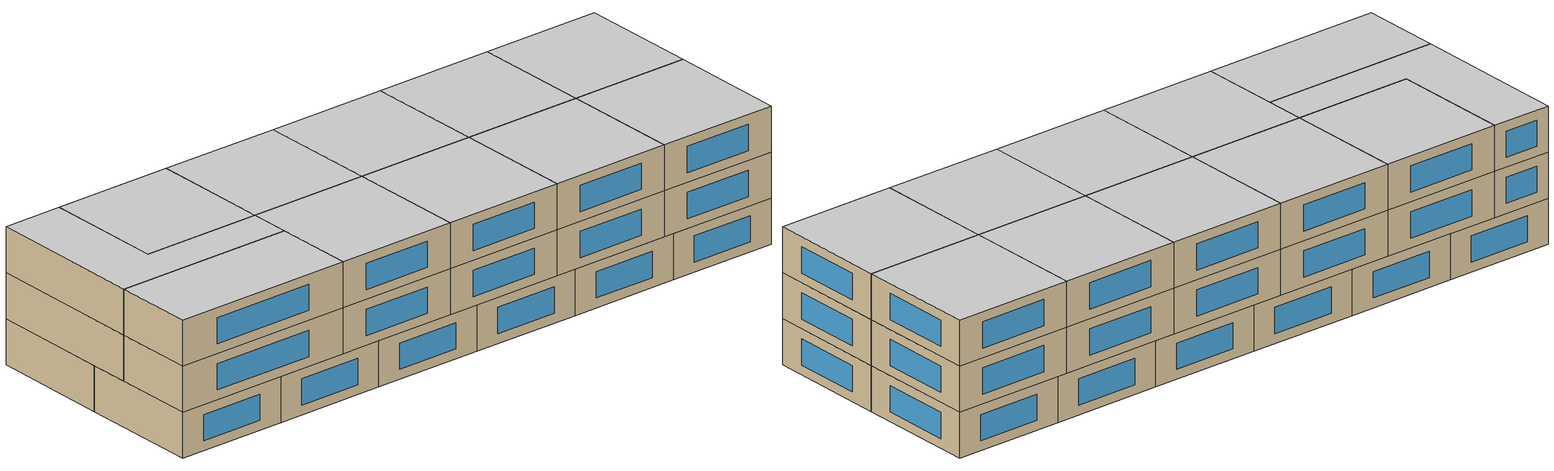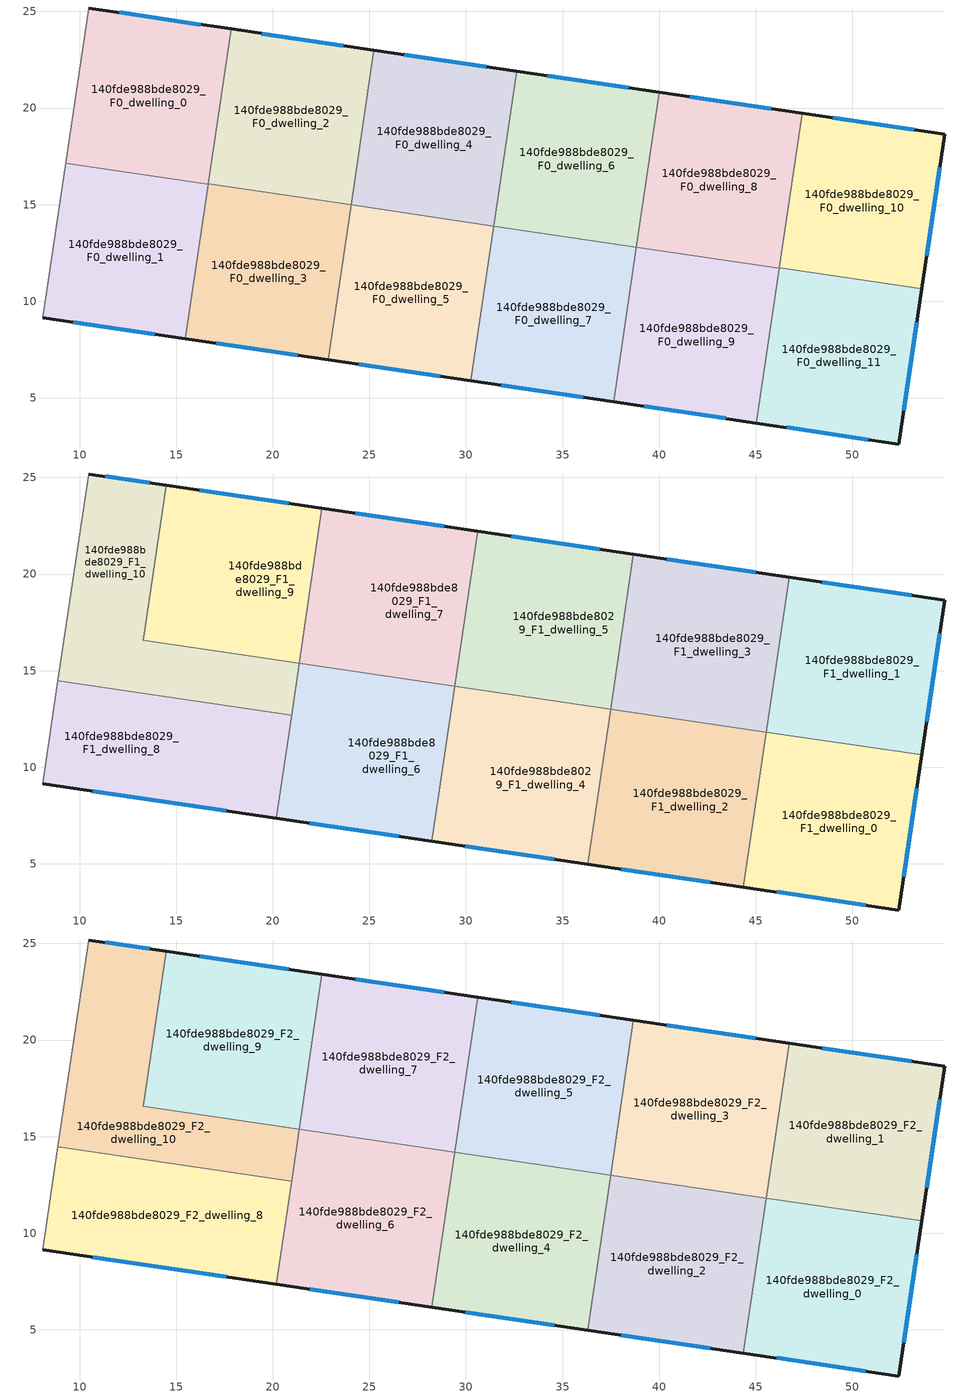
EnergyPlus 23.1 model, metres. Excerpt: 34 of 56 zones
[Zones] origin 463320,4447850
140fde988bde8029_F0_dwelling_0
 floor ground (EU_floor_Construction): 17.85,24.09 16.66,16.07 9.28,17.16 10.47,25.18 z0
 wall outside (EU_wall_Construction): 17.85,24.09 10.47,25.18 z0:3
 wall to 140fde988bde8029_F0_dwelling_1 (EU_wall_Construction): 9.28,17.16 16.66,16.07 z0:3
 wall adiabatic (EU_wall_Construction): 10.47,25.18 9.28,17.16 z0:3
 wall to 140fde988bde8029_F0_dwelling_2 (EU_wall_Construction): 16.66,16.07 17.85,24.09 z0:3
 window (EU_Window_Construction): 16.27,24.33 12.05,24.95 z0.64:2.36
140fde988bde8029_F0_dwelling_1
 floor ground (EU_floor_Construction): 16.66,16.07 15.48,8.05 8.09,9.14 9.28,17.16 z0
 wall outside (EU_wall_Construction): 8.09,9.14 15.48,8.05 z0:3
 wall adiabatic (EU_wall_Construction): 9.28,17.16 8.09,9.14 z0:3
 wall to 140fde988bde8029_F0_dwelling_3 (EU_wall_Construction): 15.48,8.05 16.66,16.07 z0:3
 window (EU_Window_Construction): 9.67,8.91 13.9,8.28 z0.64:2.36
140fde988bde8029_F0_dwelling_10
 floor ground (EU_floor_Construction): 54.79,18.65 53.6,10.63 46.22,11.72 47.4,19.74 z0
 wall outside (EU_wall_Construction): 53.6,10.63 54.79,18.65 47.4,19.74 z0:3
 wall to 140fde988bde8029_F0_dwelling_11 (EU_wall_Construction): 46.22,11.72 53.6,10.63 z0:3
 wall to 140fde988bde8029_F0_dwelling_8 (EU_wall_Construction): 47.4,19.74 46.22,11.72 z0:3
 window (EU_Window_Construction): 53.21,18.88 48.98,19.51 / 53.86,12.35 54.54,16.93 z0.64:2.36
140fde988bde8029_F0_dwelling_11
 floor ground (EU_floor_Construction): 53.6,10.63 52.41,2.61 45.03,3.7 46.22,11.72 z0
 wall outside (EU_wall_Construction): 45.03,3.7 52.41,2.61 53.6,10.63 z0:3
 wall to 140fde988bde8029_F0_dwelling_9 (EU_wall_Construction): 46.22,11.72 45.03,3.7 z0:3
 window (EU_Window_Construction): 52.67,4.33 53.35,8.92 / 46.61,3.46 50.83,2.84 z0.64:2.36
140fde988bde8029_F0_dwelling_2
 floor ground (EU_floor_Construction): 25.23,23 24.05,14.98 16.66,16.07 17.85,24.09 z0
 wall outside (EU_wall_Construction): 25.23,23 17.85,24.09 z0:3
 wall to 140fde988bde8029_F0_dwelling_3 (EU_wall_Construction): 16.66,16.07 24.05,14.98 z0:3
 wall to 140fde988bde8029_F0_dwelling_4 (EU_wall_Construction): 24.05,14.98 25.23,23 z0:3
 window (EU_Window_Construction): 23.65,23.24 19.43,23.86 z0.64:2.36
140fde988bde8029_F0_dwelling_3
 floor ground (EU_floor_Construction): 24.05,14.98 22.87,6.96 15.48,8.05 16.66,16.07 z0
 wall outside (EU_wall_Construction): 15.48,8.05 22.87,6.96 z0:3
 wall to 140fde988bde8029_F0_dwelling_5 (EU_wall_Construction): 22.87,6.96 24.05,14.98 z0:3
 window (EU_Window_Construction): 17.07,7.82 21.29,7.2 z0.64:2.36
140fde988bde8029_F0_dwelling_4
 floor ground (EU_floor_Construction): 32.62,21.92 31.44,13.89 24.05,14.98 25.23,23 z0
 wall outside (EU_wall_Construction): 32.62,21.92 25.23,23 z0:3
 wall to 140fde988bde8029_F0_dwelling_5 (EU_wall_Construction): 24.05,14.98 31.44,13.89 z0:3
 wall to 140fde988bde8029_F0_dwelling_6 (EU_wall_Construction): 31.44,13.89 32.62,21.92 z0:3
 window (EU_Window_Construction): 31.04,22.15 26.82,22.77 z0.64:2.36
140fde988bde8029_F0_dwelling_5
 floor ground (EU_floor_Construction): 31.44,13.89 30.26,5.87 22.87,6.96 24.05,14.98 z0
 wall outside (EU_wall_Construction): 22.87,6.96 30.26,5.87 z0:3
 wall to 140fde988bde8029_F0_dwelling_7 (EU_wall_Construction): 30.26,5.87 31.44,13.89 z0:3
 window (EU_Window_Construction): 24.45,6.73 28.68,6.11 z0.64:2.36
140fde988bde8029_F0_dwelling_6
 floor ground (EU_floor_Construction): 40.01,20.83 38.83,12.81 31.44,13.89 32.62,21.92 z0
 wall outside (EU_wall_Construction): 40.01,20.83 32.62,21.92 z0:3
 wall to 140fde988bde8029_F0_dwelling_7 (EU_wall_Construction): 31.44,13.89 38.83,12.81 z0:3
 wall to 140fde988bde8029_F0_dwelling_8 (EU_wall_Construction): 38.83,12.81 40.01,20.83 z0:3
 window (EU_Window_Construction): 38.43,21.06 34.2,21.68 z0.64:2.36
140fde988bde8029_F0_dwelling_7
 floor ground (EU_floor_Construction): 38.83,12.81 37.65,4.79 30.26,5.87 31.44,13.89 z0
 wall outside (EU_wall_Construction): 30.26,5.87 37.65,4.79 z0:3
 wall to 140fde988bde8029_F0_dwelling_9 (EU_wall_Construction): 37.65,4.79 38.83,12.81 z0:3
 window (EU_Window_Construction): 31.84,5.64 36.06,5.02 z0.64:2.36
140fde988bde8029_F0_dwelling_8
 floor ground (EU_floor_Construction): 47.4,19.74 46.22,11.72 38.83,12.81 40.01,20.83 z0
 wall outside (EU_wall_Construction): 47.4,19.74 40.01,20.83 z0:3
 wall to 140fde988bde8029_F0_dwelling_9 (EU_wall_Construction): 38.83,12.81 46.22,11.72 z0:3
 window (EU_Window_Construction): 45.81,19.97 41.59,20.59 z0.64:2.36
 ceiling adiabatic (EU_roof_Construction): 46.22,11.72 45.54,11.82 46.72,19.84 40.01,20.83 38.83,12.81 z3
140fde988bde8029_F0_dwelling_9
 floor ground (EU_floor_Construction): 46.22,11.72 45.03,3.7 37.65,4.79 38.83,12.81 z0
 wall outside (EU_wall_Construction): 37.65,4.79 45.03,3.7 z0:3
 window (EU_Window_Construction): 39.23,4.55 43.45,3.93 z0.64:2.36
 ceiling adiabatic (EU_roof_Construction): 44.36,3.8 45.54,11.82 38.83,12.81 37.65,4.79 z3
140fde988bde8029_F1_dwelling_0
 floor to 140fde988bde8029_F0_dwelling_11 (EU_floor_Construction): 53.6,10.63 52.41,2.61 45.03,3.7 46.22,11.72 z3
 floor to 140fde988bde8029_F0_dwelling_9 (EU_floor_Construction): 46.22,11.72 45.03,3.7 44.36,3.8 45.54,11.82 z3
 wall outside (EU_wall_Construction): 44.36,3.8 52.41,2.61 53.6,10.63 z3:6
 wall to 140fde988bde8029_F1_dwelling_1 (EU_wall_Construction): 53.6,10.63 45.54,11.82 z3:6
 wall to 140fde988bde8029_F1_dwelling_2 (EU_wall_Construction): 45.54,11.82 44.36,3.8 z3:6
 window (EU_Window_Construction): 52.67,4.33 53.35,8.92 / 46.09,3.54 50.69,2.86 z3.64:5.36
140fde988bde8029_F1_dwelling_1
 floor to 140fde988bde8029_F0_dwelling_10 (EU_floor_Construction): 54.79,18.65 53.6,10.63 46.22,11.72 47.4,19.74 z3
 floor to 140fde988bde8029_F0_dwelling_8 (EU_floor_Construction): 47.4,19.74 46.22,11.72 45.54,11.82 46.72,19.84 z3
 wall outside (EU_wall_Construction): 53.6,10.63 54.79,18.65 46.72,19.84 z3:6
 wall to 140fde988bde8029_F1_dwelling_3 (EU_wall_Construction): 46.72,19.84 45.54,11.82 z3:6
 window (EU_Window_Construction): 53.86,12.35 54.54,16.93 / 53.07,18.9 48.45,19.58 z3.64:5.36
140fde988bde8029_F1_dwelling_10
 floor to 140fde988bde8029_F0_dwelling_0 (EU_floor_Construction): 14.49,24.59 13.31,16.57 16.66,16.07 9.28,17.16 10.47,25.18 z3
 floor to 140fde988bde8029_F0_dwelling_1 (EU_floor_Construction): 16.66,16.07 16.27,13.4 8.88,14.49 9.28,17.16 z3
 floor to 140fde988bde8029_F0_dwelling_3 (EU_floor_Construction): 21.37,15.38 20.97,12.7 16.27,13.4 16.66,16.07 z3
 floor adiabatic (EU_floor_Construction): 21.37,15.38 16.66,16.07 13.31,16.57 z3
 wall outside (EU_wall_Construction): 14.49,24.59 10.47,25.18 z3:6
 wall to 140fde988bde8029_F1_dwelling_9 (EU_wall_Construction): 21.37,15.38 13.31,16.57 14.49,24.59 z3:6
 wall to 140fde988bde8029_F1_dwelling_8 (EU_wall_Construction): 8.88,14.49 20.97,12.7 z3:6
 wall adiabatic (EU_wall_Construction): 10.47,25.18 8.88,14.49 z3:6
 wall to 140fde988bde8029_F1_dwelling_6 (EU_wall_Construction): 20.97,12.7 21.37,15.38 z3:6
 window (EU_Window_Construction): 13.63,24.71 11.33,25.05 z3.64:5.36
140fde988bde8029_F1_dwelling_2
 floor adiabatic (EU_floor_Construction): 45.54,11.82 44.36,3.8 37.65,4.79 38.83,12.81 z3
 floor to 140fde988bde8029_F0_dwelling_7 (EU_floor_Construction): 38.83,12.81 37.65,4.79 36.3,4.98 37.48,13 z3
 wall outside (EU_wall_Construction): 36.3,4.98 44.36,3.8 z3:6
 wall to 140fde988bde8029_F1_dwelling_4 (EU_wall_Construction): 37.48,13 36.3,4.98 z3:6
 wall to 140fde988bde8029_F1_dwelling_3 (EU_wall_Construction): 45.54,11.82 37.48,13 z3:6
 window (EU_Window_Construction): 38.03,4.73 42.64,4.05 z3.64:5.36
140fde988bde8029_F1_dwelling_3
 floor to 140fde988bde8029_F0_dwelling_6 (EU_floor_Construction): 40.01,20.83 38.83,12.81 37.48,13 38.67,21.03 z3
 floor adiabatic (EU_floor_Construction): 46.72,19.84 45.54,11.82 38.83,12.81 40.01,20.83 z3
 wall outside (EU_wall_Construction): 46.72,19.84 38.67,21.03 z3:6
 wall to 140fde988bde8029_F1_dwelling_5 (EU_wall_Construction): 38.67,21.03 37.48,13 z3:6
 window (EU_Window_Construction): 45,20.09 40.39,20.77 z3.64:5.36
140fde988bde8029_F1_dwelling_4
 floor to 140fde988bde8029_F0_dwelling_7 (EU_floor_Construction): 37.48,13 36.3,4.98 30.26,5.87 31.44,13.89 z3
 floor to 140fde988bde8029_F0_dwelling_5 (EU_floor_Construction): 31.44,13.89 30.26,5.87 28.24,6.17 29.42,14.19 z3
 wall outside (EU_wall_Construction): 28.24,6.17 36.3,4.98 z3:6
 wall to 140fde988bde8029_F1_dwelling_6 (EU_wall_Construction): 29.42,14.19 28.24,6.17 z3:6
 wall to 140fde988bde8029_F1_dwelling_5 (EU_wall_Construction): 37.48,13 29.42,14.19 z3:6
 window (EU_Window_Construction): 29.97,5.92 34.58,5.24 z3.64:5.36
140fde988bde8029_F1_dwelling_5
 floor to 140fde988bde8029_F0_dwelling_6 (EU_floor_Construction): 38.67,21.03 37.48,13 31.44,13.9 32.62,21.92 z3
 floor to 140fde988bde8029_F0_dwelling_4 (EU_floor_Construction): 32.62,21.92 31.44,13.9 29.43,14.19 30.61,22.21 z3
 wall outside (EU_wall_Construction): 38.67,21.03 30.61,22.21 z3:6
 wall to 140fde988bde8029_F1_dwelling_7 (EU_wall_Construction): 30.61,22.21 29.42,14.19 z3:6
 window (EU_Window_Construction): 36.94,21.28 32.33,21.96 z3.64:5.36
140fde988bde8029_F1_dwelling_6
 floor to 140fde988bde8029_F0_dwelling_3 (EU_floor_Construction): 24.05,14.98 22.87,6.96 20.18,7.36 21.37,15.38 z3
 floor to 140fde988bde8029_F0_dwelling_5 (EU_floor_Construction): 29.42,14.19 28.24,6.17 22.87,6.96 24.05,14.98 z3
 wall outside (EU_wall_Construction): 20.18,7.36 28.24,6.17 z3:6
 wall to 140fde988bde8029_F1_dwelling_7 (EU_wall_Construction): 29.42,14.19 21.37,15.38 z3:6
 wall to 140fde988bde8029_F1_dwelling_8 (EU_wall_Construction): 20.97,12.7 20.18,7.36 z3:6
 window (EU_Window_Construction): 21.91,7.1 26.52,6.43 z3.64:5.36
140fde988bde8029_F1_dwelling_7
 floor to 140fde988bde8029_F0_dwelling_4 (EU_floor_Construction): 30.61,22.21 29.43,14.19 24.05,14.98 25.23,23 z3
 floor to 140fde988bde8029_F0_dwelling_2 (EU_floor_Construction): 25.23,23 24.05,14.98 21.37,15.38 22.55,23.4 z3
 wall outside (EU_wall_Construction): 30.61,22.21 22.55,23.4 z3:6
 wall to 140fde988bde8029_F1_dwelling_9 (EU_wall_Construction): 22.55,23.4 21.37,15.38 z3:6
 window (EU_Window_Construction): 28.88,22.47 24.27,23.15 z3.64:5.36
140fde988bde8029_F1_dwelling_8
 floor to 140fde988bde8029_F0_dwelling_1 (EU_floor_Construction): 16.27,13.4 15.48,8.05 8.09,9.14 8.88,14.49 z3
 floor to 140fde988bde8029_F0_dwelling_3 (EU_floor_Construction): 20.97,12.7 20.18,7.36 15.48,8.05 16.27,13.4 z3
 wall outside (EU_wall_Construction): 8.09,9.14 20.18,7.36 z3:6
 wall adiabatic (EU_wall_Construction): 8.88,14.49 8.09,9.14 z3:6
 window (EU_Window_Construction): 10.68,8.76 17.59,7.74 z3.64:5.36
140fde988bde8029_F1_dwelling_9
 floor to 140fde988bde8029_F0_dwelling_2 (EU_floor_Construction): 22.55,23.4 21.37,15.38 16.67,16.07 17.85,24.09 z3
 floor to 140fde988bde8029_F0_dwelling_0 (EU_floor_Construction): 17.85,24.09 16.66,16.07 13.31,16.57 14.49,24.59 z3
 wall outside (EU_wall_Construction): 22.55,23.4 14.49,24.59 z3:6
 window (EU_Window_Construction): 20.82,23.65 16.22,24.33 z3.64:5.36
140fde988bde8029_F2_dwelling_0
 floor to 140fde988bde8029_F1_dwelling_0 (EU_floor_Construction): 53.6,10.63 52.41,2.61 44.36,3.8 45.54,11.82 z6
 wall outside (EU_wall_Construction): 44.36,3.8 52.41,2.61 53.6,10.63 z6:9
 wall to 140fde988bde8029_F2_dwelling_1 (EU_wall_Construction): 53.6,10.63 45.54,11.82 z6:9
 wall to 140fde988bde8029_F2_dwelling_2 (EU_wall_Construction): 45.54,11.82 44.36,3.8 z6:9
 window (EU_Window_Construction): 52.67,4.33 53.35,8.92 / 46.09,3.54 50.69,2.86 z6.64:8.36
 ceiling to 140fde988bde8029_F3_dwelling_0 (EU_floor_Construction): 52.41,2.61 53.6,10.63 45.54,11.82 44.36,3.8 z9
140fde988bde8029_F2_dwelling_1
 floor to 140fde988bde8029_F1_dwelling_1 (EU_floor_Construction): 54.79,18.65 53.6,10.63 45.54,11.82 46.72,19.84 z6
 wall outside (EU_wall_Construction): 53.6,10.63 54.79,18.65 46.72,19.84 z6:9
 wall to 140fde988bde8029_F2_dwelling_3 (EU_wall_Construction): 46.72,19.84 45.54,11.82 z6:9
 window (EU_Window_Construction): 53.86,12.35 54.54,16.93 / 53.07,18.9 48.45,19.58 z6.64:8.36
 ceiling to 140fde988bde8029_F3_dwelling_1 (EU_floor_Construction): 53.6,10.63 54.79,18.65 46.72,19.84 45.54,11.82 z9
140fde988bde8029_F2_dwelling_10
 floor to 140fde988bde8029_F1_dwelling_10 (EU_floor_Construction): 14.49,24.59 13.31,16.57 21.37,15.38 20.97,12.7 8.88,14.49 10.47,25.18 z6
 wall outside (EU_wall_Construction): 14.49,24.59 10.47,25.18 z6:9
 wall to 140fde988bde8029_F2_dwelling_9 (EU_wall_Construction): 21.37,15.38 13.31,16.57 14.49,24.59 z6:9
 wall to 140fde988bde8029_F2_dwelling_8 (EU_wall_Construction): 8.88,14.49 20.97,12.7 z6:9
 wall adiabatic (EU_wall_Construction): 10.47,25.18 8.88,14.49 z6:9
 wall to 140fde988bde8029_F2_dwelling_6 (EU_wall_Construction): 20.97,12.7 21.37,15.38 z6:9
 window (EU_Window_Construction): 13.63,24.71 11.33,25.05 z6.64:8.36
 ceiling to 140fde988bde8029_F3_dwelling_10 (EU_floor_Construction): 20.97,12.7 21.37,15.38 13.31,16.57 14.49,24.59 10.47,25.18 8.88,14.49 z9
140fde988bde8029_F2_dwelling_2
 floor to 140fde988bde8029_F1_dwelling_2 (EU_floor_Construction): 45.54,11.82 44.36,3.8 36.3,4.98 37.48,13 z6
 wall outside (EU_wall_Construction): 36.3,4.98 44.36,3.8 z6:9
 wall to 140fde988bde8029_F2_dwelling_4 (EU_wall_Construction): 37.48,13 36.3,4.98 z6:9
 wall to 140fde988bde8029_F2_dwelling_3 (EU_wall_Construction): 45.54,11.82 37.48,13 z6:9
 window (EU_Window_Construction): 38.03,4.73 42.64,4.05 z6.64:8.36
 ceiling to 140fde988bde8029_F3_dwelling_2 (EU_floor_Construction): 44.36,3.8 45.54,11.82 37.48,13 36.3,4.98 z9
140fde988bde8029_F2_dwelling_3
 floor to 140fde988bde8029_F1_dwelling_3 (EU_floor_Construction): 46.72,19.84 45.54,11.82 37.48,13 38.67,21.03 z6
 wall outside (EU_wall_Construction): 46.72,19.84 38.67,21.03 z6:9
 wall to 140fde988bde8029_F2_dwelling_5 (EU_wall_Construction): 38.67,21.03 37.48,13 z6:9
 window (EU_Window_Construction): 45,20.09 40.39,20.77 z6.64:8.36
 ceiling to 140fde988bde8029_F3_dwelling_3 (EU_floor_Construction): 45.54,11.82 46.72,19.84 38.67,21.03 37.48,13 z9
140fde988bde8029_F2_dwelling_4
 floor to 140fde988bde8029_F1_dwelling_4 (EU_floor_Construction): 37.48,13 36.3,4.98 28.24,6.17 29.42,14.19 z6
 wall outside (EU_wall_Construction): 28.24,6.17 36.3,4.98 z6:9
 wall to 140fde988bde8029_F2_dwelling_6 (EU_wall_Construction): 29.42,14.19 28.24,6.17 z6:9
 wall to 140fde988bde8029_F2_dwelling_5 (EU_wall_Construction): 37.48,13 29.42,14.19 z6:9
 window (EU_Window_Construction): 29.97,5.92 34.58,5.24 z6.64:8.36
 ceiling to 140fde988bde8029_F3_dwelling_4 (EU_floor_Construction): 36.3,4.98 37.48,13 29.42,14.19 28.24,6.17 z9
140fde988bde8029_F2_dwelling_5
 floor to 140fde988bde8029_F1_dwelling_5 (EU_floor_Construction): 38.67,21.03 37.48,13 29.42,14.19 30.61,22.21 z6
 wall outside (EU_wall_Construction): 38.67,21.03 30.61,22.21 z6:9
 wall to 140fde988bde8029_F2_dwelling_7 (EU_wall_Construction): 30.61,22.21 29.42,14.19 z6:9
 window (EU_Window_Construction): 36.94,21.28 32.33,21.96 z6.64:8.36
 ceiling to 140fde988bde8029_F3_dwelling_5 (EU_floor_Construction): 37.48,13 38.67,21.03 30.61,22.21 29.42,14.19 z9
140fde988bde8029_F2_dwelling_6
 floor to 140fde988bde8029_F1_dwelling_6 (EU_floor_Construction): 29.42,14.19 28.24,6.17 20.18,7.36 21.37,15.38 z6
 wall outside (EU_wall_Construction): 20.18,7.36 28.24,6.17 z6:9
 wall to 140fde988bde8029_F2_dwelling_7 (EU_wall_Construction): 29.42,14.19 21.37,15.38 z6:9
 wall to 140fde988bde8029_F2_dwelling_8 (EU_wall_Construction): 20.97,12.7 20.18,7.36 z6:9
 window (EU_Window_Construction): 21.91,7.1 26.52,6.43 z6.64:8.36
 ceiling to 140fde988bde8029_F3_dwelling_6 (EU_floor_Construction): 28.24,6.17 29.42,14.19 21.37,15.38 20.18,7.36 z9
140fde988bde8029_F2_dwelling_7
 floor to 140fde988bde8029_F1_dwelling_7 (EU_floor_Construction): 30.61,22.21 29.42,14.19 21.37,15.38 22.55,23.4 z6
 wall outside (EU_wall_Construction): 30.61,22.21 22.55,23.4 z6:9
 wall to 140fde988bde8029_F2_dwelling_9 (EU_wall_Construction): 22.55,23.4 21.37,15.38 z6:9
 window (EU_Window_Construction): 28.88,22.47 24.27,23.15 z6.64:8.36
 ceiling to 140fde988bde8029_F3_dwelling_7 (EU_floor_Construction): 29.42,14.19 30.61,22.21 22.55,23.4 21.37,15.38 z9
140fde988bde8029_F2_dwelling_8
 floor to 140fde988bde8029_F1_dwelling_8 (EU_floor_Construction): 20.97,12.7 20.18,7.36 8.09,9.14 8.88,14.49 z6
 wall outside (EU_wall_Construction): 8.09,9.14 20.18,7.36 z6:9
 wall adiabatic (EU_wall_Construction): 8.88,14.49 8.09,9.14 z6:9
 window (EU_Window_Construction): 10.68,8.76 17.59,7.74 z6.64:8.36
 ceiling to 140fde988bde8029_F3_dwelling_8 (EU_floor_Construction): 20.18,7.36 20.97,12.7 8.88,14.49 8.09,9.14 z9
140fde988bde8029_F2_dwelling_9
 floor to 140fde988bde8029_F1_dwelling_9 (EU_floor_Construction): 22.55,23.4 21.37,15.38 13.31,16.57 14.49,24.59 z6
 wall outside (EU_wall_Construction): 22.55,23.4 14.49,24.59 z6:9
 window (EU_Window_Construction): 20.82,23.65 16.22,24.33 z6.64:8.36
 ceiling to 140fde988bde8029_F3_dwelling_9 (EU_floor_Construction): 21.37,15.38 22.55,23.4 14.49,24.59 13.31,16.57 z9
[Building]
EU S2 Campaign: North Axis=0; Terrain=City; Solar Distribution=FullExterior
[Site:Location]
Yerevan-Zvartnots.Intl.AP: Latitude=40.15; Longitude=44.383; Time Zone=4; Elevation=854
[SizingPeriod:WeatherFileDays]
AnnualSizingPeriod: Begin Month=1; Begin Day of Month=1; End Month=12; End Day of Month=31; Day of Week for Start Day=Monday; Use Weather File Daylight Saving Period=No; Use Weather File Rain and Snow Indicators=No
[MATERIAL]
EU_InternalMass_Material: Roughness=MediumRough; Thickness=0.1; Conductivity=1; Density=1800; Specific Heat=900; Thermal Absorptance=0.9; Solar Absorptance=0.7; Visible Absorptance=0.7
[MATERIAL:NOMASS] Roughness=MediumRough; Thermal Absorptance=0.9; Solar Absorptance=0.7; Visible Absorptance=0.7
Name | Thermal Resistance
EU_wall_NoMass | 1.05043
EU_roof_NoMass | 1.45357
EU_floor_NoMass | 0.478065
[WINDOWMATERIAL:SIMPLEGLAZINGSYSTEM]
EU_Window_SimpleGlazing: UFactor=2.5566; Solar Heat Gain Coefficient=0.75; Visible Transmittance=0.75
[CONSTRUCTION]
EU_wall_Construction: EU_wall_NoMass
EU_roof_Construction: EU_roof_NoMass
EU_floor_Construction: EU_floor_NoMass
EU_Window_Construction: EU_Window_SimpleGlazing
EU_InternalMass_Construction: EU_InternalMass_Material
[ZONE] Type=1; Multiplier=1; Ceiling Height=autocalculate; Floor Area=autocalculate; Part of Total Floor Area=Yes
Name | Volume
140fde988bde8029_F0_dwelling_0; 140fde988bde8029_F0_dwelling_11 | 181.608
140fde988bde8029_F1_dwelling_0; 140fde988bde8029_F2_dwelling_0 | 198.127
140fde988bde8029_F0_dwelling_1 | 181.63
140fde988bde8029_F1_dwelling_1; 140fde988bde8029_F2_dwelling_1 | 198.14
140fde988bde8029_F0_dwelling_10 | 181.629
140fde988bde8029_F1_dwelling_10; 140fde988bde8029_F2_dwelling_10 | 198.118
140fde988bde8029_F0_dwelling_2; 140fde988bde8029_F0_dwelling_6 | 181.622
140fde988bde8029_F1_dwelling_2; 140fde988bde8029_F2_dwelling_2 | 198.156
140fde988bde8029_F0_dwelling_3; 140fde988bde8029_F0_dwelling_7 | 181.648
140fde988bde8029_F1_dwelling_3; 140fde988bde8029_F2_dwelling_3 | 198.133
140fde988bde8029_F0_dwelling_4 | 181.626
140fde988bde8029_F1_dwelling_4; 140fde988bde8029_F2_dwelling_4 | 198.157
140fde988bde8029_F0_dwelling_5 | 181.625
140fde988bde8029_F1_dwelling_5; 140fde988bde8029_F2_dwelling_5 | 198.123
140fde988bde8029_F1_dwelling_6; 140fde988bde8029_F2_dwelling_6 | 198.146
140fde988bde8029_F1_dwelling_7; 140fde988bde8029_F2_dwelling_7; 140fde988bde8029_F1_dwelling_9; 140fde988bde8029_F2_dwelling_9 | 198.122
140fde988bde8029_F0_dwelling_8 | 181.612
140fde988bde8029_F1_dwelling_8; 140fde988bde8029_F2_dwelling_8 | 198.166
140fde988bde8029_F0_dwelling_9 | 181.634
[INTERNALMASS] Construction=EU_InternalMass_Construction
Name | Zone or ZoneList | Surface Area
140fde988bde8029_F0_dwelling_0_EU_InternalMass | 140fde988bde8029_F0_dwelling_0 | 60.5362
140fde988bde8029_F0_dwelling_1_EU_InternalMass | 140fde988bde8029_F0_dwelling_1 | 60.543
140fde988bde8029_F0_dwelling_2_EU_InternalMass | 140fde988bde8029_F0_dwelling_2 | 60.5406
140fde988bde8029_F0_dwelling_3_EU_InternalMass | 140fde988bde8029_F0_dwelling_3 | 60.5494
140fde988bde8029_F0_dwelling_4_EU_InternalMass | 140fde988bde8029_F0_dwelling_4 | 60.5418
140fde988bde8029_F0_dwelling_5_EU_InternalMass | 140fde988bde8029_F0_dwelling_5 | 60.5414
140fde988bde8029_F0_dwelling_6_EU_InternalMass | 140fde988bde8029_F0_dwelling_6 | 60.5406
140fde988bde8029_F0_dwelling_7_EU_InternalMass | 140fde988bde8029_F0_dwelling_7 | 60.5494
140fde988bde8029_F0_dwelling_8_EU_InternalMass | 140fde988bde8029_F0_dwelling_8 | 60.5375
140fde988bde8029_F0_dwelling_9_EU_InternalMass | 140fde988bde8029_F0_dwelling_9 | 60.5445
140fde988bde8029_F0_dwelling_10_EU_InternalMass | 140fde988bde8029_F0_dwelling_10 | 60.543
140fde988bde8029_F0_dwelling_11_EU_InternalMass | 140fde988bde8029_F0_dwelling_11 | 60.5362
140fde988bde8029_F1_dwelling_0_EU_InternalMass | 140fde988bde8029_F1_dwelling_0 | 66.0434
140fde988bde8029_F1_dwelling_1_EU_InternalMass | 140fde988bde8029_F1_dwelling_1 | 66.0456
140fde988bde8029_F1_dwelling_2_EU_InternalMass | 140fde988bde8029_F1_dwelling_2 | 66.0506
140fde988bde8029_F1_dwelling_3_EU_InternalMass | 140fde988bde8029_F1_dwelling_3 | 66.0466
140fde988bde8029_F1_dwelling_4_EU_InternalMass | 140fde988bde8029_F1_dwelling_4 | 66.0523
140fde988bde8029_F1_dwelling_5_EU_InternalMass | 140fde988bde8029_F1_dwelling_5 | 66.0411
140fde988bde8029_F1_dwelling_6_EU_InternalMass | 140fde988bde8029_F1_dwelling_6 | 66.0466
140fde988bde8029_F1_dwelling_7_EU_InternalMass | 140fde988bde8029_F1_dwelling_7 | 66.0426
140fde988bde8029_F1_dwelling_8_EU_InternalMass | 140fde988bde8029_F1_dwelling_8 | 66.0527
140fde988bde8029_F1_dwelling_9_EU_InternalMass | 140fde988bde8029_F1_dwelling_9 | 66.0405
140fde988bde8029_F1_dwelling_10_EU_InternalMass | 140fde988bde8029_F1_dwelling_10 | 66.0393
140fde988bde8029_F2_dwelling_0_EU_InternalMass | 140fde988bde8029_F2_dwelling_0 | 66.0434
140fde988bde8029_F2_dwelling_1_EU_InternalMass | 140fde988bde8029_F2_dwelling_1 | 66.0456
140fde988bde8029_F2_dwelling_2_EU_InternalMass | 140fde988bde8029_F2_dwelling_2 | 66.0506
140fde988bde8029_F2_dwelling_3_EU_InternalMass | 140fde988bde8029_F2_dwelling_3 | 66.0466
140fde988bde8029_F2_dwelling_4_EU_InternalMass | 140fde988bde8029_F2_dwelling_4 | 66.0523
140fde988bde8029_F2_dwelling_5_EU_InternalMass | 140fde988bde8029_F2_dwelling_5 | 66.0411
140fde988bde8029_F2_dwelling_6_EU_InternalMass | 140fde988bde8029_F2_dwelling_6 | 66.0466
140fde988bde8029_F2_dwelling_7_EU_InternalMass | 140fde988bde8029_F2_dwelling_7 | 66.0426
140fde988bde8029_F2_dwelling_8_EU_InternalMass | 140fde988bde8029_F2_dwelling_8 | 66.0527
140fde988bde8029_F2_dwelling_9_EU_InternalMass | 140fde988bde8029_F2_dwelling_9 | 66.0405
140fde988bde8029_F2_dwelling_10_EU_InternalMass | 140fde988bde8029_F2_dwelling_10 | 66.0393
[OTHEREQUIPMENT] Fuel Type=Electricity; Design Level Calculation Method=Watts/Area; Power per Zone Floor Area=1; Fraction Latent=0; Fraction Radiant=0; Fraction Lost=0; Carbon Dioxide Generation Rate=0; EndUse Subcategory=EU_Step8_InternalGains
Name | Zone or ZoneList or Space or SpaceList | Schedule
EU_Step8_InternalGain_140fde988bde8029_F0_dwelling_0_f000 | 140fde988bde8029_F0_dwelling_0 | EU_Step8_GainSchedule_140fde988bde8029_F0_dwelling_0_f000
EU_Step8_InternalGain_140fde988bde8029_F0_dwelling_1_f000 | 140fde988bde8029_F0_dwelling_1 | EU_Step8_GainSchedule_140fde988bde8029_F0_dwelling_1_f000
EU_Step8_InternalGain_140fde988bde8029_F0_dwelling_2_f000 | 140fde988bde8029_F0_dwelling_2 | EU_Step8_GainSchedule_140fde988bde8029_F0_dwelling_2_f000
EU_Step8_InternalGain_140fde988bde8029_F0_dwelling_3_f000 | 140fde988bde8029_F0_dwelling_3 | EU_Step8_GainSchedule_140fde988bde8029_F0_dwelling_3_f000
EU_Step8_InternalGain_140fde988bde8029_F0_dwelling_4_f000 | 140fde988bde8029_F0_dwelling_4 | EU_Step8_GainSchedule_140fde988bde8029_F0_dwelling_4_f000
EU_Step8_InternalGain_140fde988bde8029_F0_dwelling_5_f000 | 140fde988bde8029_F0_dwelling_5 | EU_Step8_GainSchedule_140fde988bde8029_F0_dwelling_5_f000
EU_Step8_InternalGain_140fde988bde8029_F0_dwelling_6_f000 | 140fde988bde8029_F0_dwelling_6 | EU_Step8_GainSchedule_140fde988bde8029_F0_dwelling_6_f000
EU_Step8_InternalGain_140fde988bde8029_F0_dwelling_7_f000 | 140fde988bde8029_F0_dwelling_7 | EU_Step8_GainSchedule_140fde988bde8029_F0_dwelling_7_f000
EU_Step8_InternalGain_140fde988bde8029_F0_dwelling_8_f000 | 140fde988bde8029_F0_dwelling_8 | EU_Step8_GainSchedule_140fde988bde8029_F0_dwelling_8_f000
EU_Step8_InternalGain_140fde988bde8029_F0_dwelling_9_f000 | 140fde988bde8029_F0_dwelling_9 | EU_Step8_GainSchedule_140fde988bde8029_F0_dwelling_9_f000
EU_Step8_InternalGain_140fde988bde8029_F0_dwelling_10_f000 | 140fde988bde8029_F0_dwelling_10 | EU_Step8_GainSchedule_140fde988bde8029_F0_dwelling_10_f000
EU_Step8_InternalGain_140fde988bde8029_F0_dwelling_11_f000 | 140fde988bde8029_F0_dwelling_11 | EU_Step8_GainSchedule_140fde988bde8029_F0_dwelling_11_f000
EU_Step8_InternalGain_140fde988bde8029_F1_dwelling_0_f000 | 140fde988bde8029_F1_dwelling_0 | EU_Step8_GainSchedule_140fde988bde8029_F1_dwelling_0_f000
EU_Step8_InternalGain_140fde988bde8029_F1_dwelling_1_f000 | 140fde988bde8029_F1_dwelling_1 | EU_Step8_GainSchedule_140fde988bde8029_F1_dwelling_1_f000
EU_Step8_InternalGain_140fde988bde8029_F1_dwelling_2_f000 | 140fde988bde8029_F1_dwelling_2 | EU_Step8_GainSchedule_140fde988bde8029_F1_dwelling_2_f000
EU_Step8_InternalGain_140fde988bde8029_F1_dwelling_3_f000 | 140fde988bde8029_F1_dwelling_3 | EU_Step8_GainSchedule_140fde988bde8029_F1_dwelling_3_f000
EU_Step8_InternalGain_140fde988bde8029_F1_dwelling_4_f000 | 140fde988bde8029_F1_dwelling_4 | EU_Step8_GainSchedule_140fde988bde8029_F1_dwelling_4_f000
EU_Step8_InternalGain_140fde988bde8029_F1_dwelling_5_f000 | 140fde988bde8029_F1_dwelling_5 | EU_Step8_GainSchedule_140fde988bde8029_F1_dwelling_5_f000
EU_Step8_InternalGain_140fde988bde8029_F1_dwelling_6_f000 | 140fde988bde8029_F1_dwelling_6 | EU_Step8_GainSchedule_140fde988bde8029_F1_dwelling_6_f000
EU_Step8_InternalGain_140fde988bde8029_F1_dwelling_7_f000 | 140fde988bde8029_F1_dwelling_7 | EU_Step8_GainSchedule_140fde988bde8029_F1_dwelling_7_f000
EU_Step8_InternalGain_140fde988bde8029_F1_dwelling_8_f000 | 140fde988bde8029_F1_dwelling_8 | EU_Step8_GainSchedule_140fde988bde8029_F1_dwelling_8_f000
EU_Step8_InternalGain_140fde988bde8029_F1_dwelling_9_f000 | 140fde988bde8029_F1_dwelling_9 | EU_Step8_GainSchedule_140fde988bde8029_F1_dwelling_9_f000
EU_Step8_InternalGain_140fde988bde8029_F1_dwelling_10_f000 | 140fde988bde8029_F1_dwelling_10 | EU_Step8_GainSchedule_140fde988bde8029_F1_dwelling_10_f000
EU_Step8_InternalGain_140fde988bde8029_F2_dwelling_0_f000 | 140fde988bde8029_F2_dwelling_0 | EU_Step8_GainSchedule_140fde988bde8029_F2_dwelling_0_f000
EU_Step8_InternalGain_140fde988bde8029_F2_dwelling_1_f000 | 140fde988bde8029_F2_dwelling_1 | EU_Step8_GainSchedule_140fde988bde8029_F2_dwelling_1_f000
EU_Step8_InternalGain_140fde988bde8029_F2_dwelling_2_f000 | 140fde988bde8029_F2_dwelling_2 | EU_Step8_GainSchedule_140fde988bde8029_F2_dwelling_2_f000
EU_Step8_InternalGain_140fde988bde8029_F2_dwelling_3_f000 | 140fde988bde8029_F2_dwelling_3 | EU_Step8_GainSchedule_140fde988bde8029_F2_dwelling_3_f000
EU_Step8_InternalGain_140fde988bde8029_F2_dwelling_4_f000 | 140fde988bde8029_F2_dwelling_4 | EU_Step8_GainSchedule_140fde988bde8029_F2_dwelling_4_f000
EU_Step8_InternalGain_140fde988bde8029_F2_dwelling_5_f000 | 140fde988bde8029_F2_dwelling_5 | EU_Step8_GainSchedule_140fde988bde8029_F2_dwelling_5_f000
EU_Step8_InternalGain_140fde988bde8029_F2_dwelling_6_f000 | 140fde988bde8029_F2_dwelling_6 | EU_Step8_GainSchedule_140fde988bde8029_F2_dwelling_6_f000
EU_Step8_InternalGain_140fde988bde8029_F2_dwelling_7_f000 | 140fde988bde8029_F2_dwelling_7 | EU_Step8_GainSchedule_140fde988bde8029_F2_dwelling_7_f000
EU_Step8_InternalGain_140fde988bde8029_F2_dwelling_8_f000 | 140fde988bde8029_F2_dwelling_8 | EU_Step8_GainSchedule_140fde988bde8029_F2_dwelling_8_f000
EU_Step8_InternalGain_140fde988bde8029_F2_dwelling_9_f000 | 140fde988bde8029_F2_dwelling_9 | EU_Step8_GainSchedule_140fde988bde8029_F2_dwelling_9_f000
EU_Step8_InternalGain_140fde988bde8029_F2_dwelling_10_f000 | 140fde988bde8029_F2_dwelling_10 | EU_Step8_GainSchedule_140fde988bde8029_F2_dwelling_10_f000
[ZONEVENTILATION:DESIGNFLOWRATE] Schedule=EU_AlwaysOn; Design Flow Rate Calculation Method=AirChanges/Hour; Air Changes per Hour=0.557805; Ventilation Type=Natural; Fan Pressure Rise=0; Fan Total Efficiency=1; Constant Term Coefficient=1; Temperature Term Coefficient=0; Velocity Term Coefficient=0; Velocity Squared Term Coefficient=0; Minimum Indoor Temperature=-100; Maximum Indoor Temperature=100; Delta Temperature=-100; Minimum Outdoor Temperature=-100; Maximum Outdoor Temperature=100; Maximum Wind Speed=40
Name | Zone or ZoneList or Space or SpaceList
EU_ConstantAir_140fde988bde8029_F0_dwelling_0 | 140fde988bde8029_F0_dwelling_0
EU_ConstantAir_140fde988bde8029_F0_dwelling_1 | 140fde988bde8029_F0_dwelling_1
EU_ConstantAir_140fde988bde8029_F0_dwelling_2 | 140fde988bde8029_F0_dwelling_2
EU_ConstantAir_140fde988bde8029_F0_dwelling_3 | 140fde988bde8029_F0_dwelling_3
EU_ConstantAir_140fde988bde8029_F0_dwelling_4 | 140fde988bde8029_F0_dwelling_4
EU_ConstantAir_140fde988bde8029_F0_dwelling_5 | 140fde988bde8029_F0_dwelling_5
EU_ConstantAir_140fde988bde8029_F0_dwelling_6 | 140fde988bde8029_F0_dwelling_6
EU_ConstantAir_140fde988bde8029_F0_dwelling_7 | 140fde988bde8029_F0_dwelling_7
EU_ConstantAir_140fde988bde8029_F0_dwelling_8 | 140fde988bde8029_F0_dwelling_8
EU_ConstantAir_140fde988bde8029_F0_dwelling_9 | 140fde988bde8029_F0_dwelling_9
EU_ConstantAir_140fde988bde8029_F0_dwelling_10 | 140fde988bde8029_F0_dwelling_10
EU_ConstantAir_140fde988bde8029_F0_dwelling_11 | 140fde988bde8029_F0_dwelling_11
EU_ConstantAir_140fde988bde8029_F1_dwelling_0 | 140fde988bde8029_F1_dwelling_0
EU_ConstantAir_140fde988bde8029_F1_dwelling_1 | 140fde988bde8029_F1_dwelling_1
EU_ConstantAir_140fde988bde8029_F1_dwelling_2 | 140fde988bde8029_F1_dwelling_2
EU_ConstantAir_140fde988bde8029_F1_dwelling_3 | 140fde988bde8029_F1_dwelling_3
EU_ConstantAir_140fde988bde8029_F1_dwelling_4 | 140fde988bde8029_F1_dwelling_4
EU_ConstantAir_140fde988bde8029_F1_dwelling_5 | 140fde988bde8029_F1_dwelling_5
EU_ConstantAir_140fde988bde8029_F1_dwelling_6 | 140fde988bde8029_F1_dwelling_6
EU_ConstantAir_140fde988bde8029_F1_dwelling_7 | 140fde988bde8029_F1_dwelling_7
EU_ConstantAir_140fde988bde8029_F1_dwelling_8 | 140fde988bde8029_F1_dwelling_8
EU_ConstantAir_140fde988bde8029_F1_dwelling_9 | 140fde988bde8029_F1_dwelling_9
EU_ConstantAir_140fde988bde8029_F1_dwelling_10 | 140fde988bde8029_F1_dwelling_10
EU_ConstantAir_140fde988bde8029_F2_dwelling_0 | 140fde988bde8029_F2_dwelling_0
EU_ConstantAir_140fde988bde8029_F2_dwelling_1 | 140fde988bde8029_F2_dwelling_1
EU_ConstantAir_140fde988bde8029_F2_dwelling_2 | 140fde988bde8029_F2_dwelling_2
EU_ConstantAir_140fde988bde8029_F2_dwelling_3 | 140fde988bde8029_F2_dwelling_3
EU_ConstantAir_140fde988bde8029_F2_dwelling_4 | 140fde988bde8029_F2_dwelling_4
EU_ConstantAir_140fde988bde8029_F2_dwelling_5 | 140fde988bde8029_F2_dwelling_5
EU_ConstantAir_140fde988bde8029_F2_dwelling_6 | 140fde988bde8029_F2_dwelling_6
EU_ConstantAir_140fde988bde8029_F2_dwelling_7 | 140fde988bde8029_F2_dwelling_7
EU_ConstantAir_140fde988bde8029_F2_dwelling_8 | 140fde988bde8029_F2_dwelling_8
EU_ConstantAir_140fde988bde8029_F2_dwelling_9 | 140fde988bde8029_F2_dwelling_9
EU_ConstantAir_140fde988bde8029_F2_dwelling_10 | 140fde988bde8029_F2_dwelling_10
[HVACTEMPLATE:THERMOSTAT] Constant Heating Setpoint=20; Constant Cooling Setpoint=50
EU_HeatOnly_140fde988bde8029_F0_dwelling_0; EU_HeatOnly_140fde988bde8029_F0_dwelling_1; EU_HeatOnly_140fde988bde8029_F0_dwelling_2; EU_HeatOnly_140fde988bde8029_F0_dwelling_3; EU_HeatOnly_140fde988bde8029_F0_dwelling_4; EU_HeatOnly_140fde988bde8029_F0_dwelling_5; EU_HeatOnly_140fde988bde8029_F0_dwelling_6; EU_HeatOnly_140fde988bde8029_F0_dwelling_7; EU_HeatOnly_140fde988bde8029_F0_dwelling_8; EU_HeatOnly_140fde988bde8029_F0_dwelling_9; EU_HeatOnly_140fde988bde8029_F0_dwelling_10; EU_HeatOnly_140fde988bde8029_F0_dwelling_11; EU_HeatOnly_140fde988bde8029_F1_dwelling_0; EU_HeatOnly_140fde988bde8029_F1_dwelling_1; EU_HeatOnly_140fde988bde8029_F1_dwelling_2; EU_HeatOnly_140fde988bde8029_F1_dwelling_3; EU_HeatOnly_140fde988bde8029_F1_dwelling_4; EU_HeatOnly_140fde988bde8029_F1_dwelling_5; EU_HeatOnly_140fde988bde8029_F1_dwelling_6; EU_HeatOnly_140fde988bde8029_F1_dwelling_7; EU_HeatOnly_140fde988bde8029_F1_dwelling_8; EU_HeatOnly_140fde988bde8029_F1_dwelling_9; EU_HeatOnly_140fde988bde8029_F1_dwelling_10; EU_HeatOnly_140fde988bde8029_F2_dwelling_0; EU_HeatOnly_140fde988bde8029_F2_dwelling_1; EU_HeatOnly_140fde988bde8029_F2_dwelling_2; EU_HeatOnly_140fde988bde8029_F2_dwelling_3; EU_HeatOnly_140fde988bde8029_F2_dwelling_4; EU_HeatOnly_140fde988bde8029_F2_dwelling_5; EU_HeatOnly_140fde988bde8029_F2_dwelling_6; EU_HeatOnly_140fde988bde8029_F2_dwelling_7; EU_HeatOnly_140fde988bde8029_F2_dwelling_8; EU_HeatOnly_140fde988bde8029_F2_dwelling_9; EU_HeatOnly_140fde988bde8029_F2_dwelling_10; EU_HeatOnly_140fde988bde8029_F3_dwelling_0; EU_HeatOnly_140fde988bde8029_F3_dwelling_1; EU_HeatOnly_140fde988bde8029_F3_dwelling_2; EU_HeatOnly_140fde988bde8029_F3_dwelling_3; EU_HeatOnly_140fde988bde8029_F3_dwelling_4; EU_HeatOnly_140fde988bde8029_F3_dwelling_5; EU_HeatOnly_140fde988bde8029_F3_dwelling_6; EU_HeatOnly_140fde988bde8029_F3_dwelling_7; EU_HeatOnly_140fde988bde8029_F3_dwelling_8; EU_HeatOnly_140fde988bde8029_F3_dwelling_9; EU_HeatOnly_140fde988bde8029_F3_dwelling_10; EU_HeatOnly_140fde988bde8029_F4_dwelling_0; EU_HeatOnly_140fde988bde8029_F4_dwelling_1; EU_HeatOnly_140fde988bde8029_F4_dwelling_2; EU_HeatOnly_140fde988bde8029_F4_dwelling_3; EU_HeatOnly_140fde988bde8029_F4_dwelling_4; EU_HeatOnly_140fde988bde8029_F4_dwelling_5; EU_HeatOnly_140fde988bde8029_F4_dwelling_6; EU_HeatOnly_140fde988bde8029_F4_dwelling_7; EU_HeatOnly_140fde988bde8029_F4_dwelling_8; EU_HeatOnly_140fde988bde8029_F4_dwelling_9; EU_HeatOnly_140fde988bde8029_F4_dwelling_10
[HVACTEMPLATE:ZONE:IDEALLOADSAIRSYSTEM] System Availability Schedule=EU_AlwaysOn; Maximum Heating Supply Air Temperature=50; Minimum Cooling Supply Air Temperature=13; Maximum Heating Supply Air Humidity Ratio=0.0156; Minimum Cooling Supply Air Humidity Ratio=0.0077; Heating Limit=NoLimit; Cooling Limit=NoLimit; Heating Availability Schedule=EU_AlwaysOn; Cooling Availability Schedule=EU_CoolingOff; Dehumidification Control Type=ConstantSensibleHeatRatio; Cooling Sensible Heat Ratio=0.7; Dehumidification Setpoint=60; Humidification Control Type=None; Humidification Setpoint=30; Outdoor Air Method=None; Outdoor Air Flow Rate per Person=0.00944; Outdoor Air Flow Rate per Zone Floor Area=0; Outdoor Air Flow Rate per Zone=0; Demand Controlled Ventilation Type=None; Outdoor Air Economizer Type=NoEconomizer; Heat Recovery Type=None; Sensible Heat Recovery Effectiveness=0.7; Latent Heat Recovery Effectiveness=0.65
Name | Template Thermostat
140fde988bde8029_F0_dwelling_0 | EU_HeatOnly_140fde988bde8029_F0_dwelling_0
140fde988bde8029_F0_dwelling_1 | EU_HeatOnly_140fde988bde8029_F0_dwelling_1
140fde988bde8029_F0_dwelling_2 | EU_HeatOnly_140fde988bde8029_F0_dwelling_2
140fde988bde8029_F0_dwelling_3 | EU_HeatOnly_140fde988bde8029_F0_dwelling_3
140fde988bde8029_F0_dwelling_4 | EU_HeatOnly_140fde988bde8029_F0_dwelling_4
140fde988bde8029_F0_dwelling_5 | EU_HeatOnly_140fde988bde8029_F0_dwelling_5
140fde988bde8029_F0_dwelling_6 | EU_HeatOnly_140fde988bde8029_F0_dwelling_6
140fde988bde8029_F0_dwelling_7 | EU_HeatOnly_140fde988bde8029_F0_dwelling_7
140fde988bde8029_F0_dwelling_8 | EU_HeatOnly_140fde988bde8029_F0_dwelling_8
140fde988bde8029_F0_dwelling_9 | EU_HeatOnly_140fde988bde8029_F0_dwelling_9
140fde988bde8029_F0_dwelling_10 | EU_HeatOnly_140fde988bde8029_F0_dwelling_10
140fde988bde8029_F0_dwelling_11 | EU_HeatOnly_140fde988bde8029_F0_dwelling_11
140fde988bde8029_F1_dwelling_0 | EU_HeatOnly_140fde988bde8029_F1_dwelling_0
140fde988bde8029_F1_dwelling_1 | EU_HeatOnly_140fde988bde8029_F1_dwelling_1
140fde988bde8029_F1_dwelling_2 | EU_HeatOnly_140fde988bde8029_F1_dwelling_2
140fde988bde8029_F1_dwelling_3 | EU_HeatOnly_140fde988bde8029_F1_dwelling_3
140fde988bde8029_F1_dwelling_4 | EU_HeatOnly_140fde988bde8029_F1_dwelling_4
140fde988bde8029_F1_dwelling_5 | EU_HeatOnly_140fde988bde8029_F1_dwelling_5
140fde988bde8029_F1_dwelling_6 | EU_HeatOnly_140fde988bde8029_F1_dwelling_6
140fde988bde8029_F1_dwelling_7 | EU_HeatOnly_140fde988bde8029_F1_dwelling_7
140fde988bde8029_F1_dwelling_8 | EU_HeatOnly_140fde988bde8029_F1_dwelling_8
140fde988bde8029_F1_dwelling_9 | EU_HeatOnly_140fde988bde8029_F1_dwelling_9
140fde988bde8029_F1_dwelling_10 | EU_HeatOnly_140fde988bde8029_F1_dwelling_10
140fde988bde8029_F2_dwelling_0 | EU_HeatOnly_140fde988bde8029_F2_dwelling_0
140fde988bde8029_F2_dwelling_1 | EU_HeatOnly_140fde988bde8029_F2_dwelling_1
140fde988bde8029_F2_dwelling_2 | EU_HeatOnly_140fde988bde8029_F2_dwelling_2
140fde988bde8029_F2_dwelling_3 | EU_HeatOnly_140fde988bde8029_F2_dwelling_3
140fde988bde8029_F2_dwelling_4 | EU_HeatOnly_140fde988bde8029_F2_dwelling_4
140fde988bde8029_F2_dwelling_5 | EU_HeatOnly_140fde988bde8029_F2_dwelling_5
140fde988bde8029_F2_dwelling_6 | EU_HeatOnly_140fde988bde8029_F2_dwelling_6
140fde988bde8029_F2_dwelling_7 | EU_HeatOnly_140fde988bde8029_F2_dwelling_7
140fde988bde8029_F2_dwelling_8 | EU_HeatOnly_140fde988bde8029_F2_dwelling_8
140fde988bde8029_F2_dwelling_9 | EU_HeatOnly_140fde988bde8029_F2_dwelling_9
140fde988bde8029_F2_dwelling_10 | EU_HeatOnly_140fde988bde8029_F2_dwelling_10
[SIZING:ZONE] Zone Cooling Design Supply Air Temperature Input Method=SupplyAirTemperature; Zone Cooling Design Supply Air Temperature=13; Zone Heating Design Supply Air Temperature Input Method=SupplyAirTemperature; Zone Heating Design Supply Air Temperature=50; Zone Cooling Design Supply Air Humidity Ratio=0.008; Zone Heating Design Supply Air Humidity Ratio=0.008; Cooling Design Air Flow Method=DesignDay; Cooling Design Air Flow Rate=0; Cooling Minimum Air Flow per Zone Floor Area=0.000762; Cooling Minimum Air Flow=0; Cooling Minimum Air Flow Fraction=0.2; Heating Design Air Flow Method=DesignDay; Heating Design Air Flow Rate=0; Heating Maximum Air Flow per Zone Floor Area=0.002032; Heating Maximum Air Flow=0.141576; Heating Maximum Air Flow Fraction=0.3; Account for Dedicated Outdoor Air System=No; Dedicated Outdoor Air System Control Strategy=NeutralSupplyAir; Dedicated Outdoor Air Low Setpoint Temperature for Design=autosize; Dedicated Outdoor Air High Setpoint Temperature for Design=autosize; Zone Load Sizing Method=Sensible Load Only No Latent Load; Zone Latent Cooling Design Supply Air Humidity Ratio Input Method=HumidityRatioDifference; Zone Cooling Design Supply Air Humidity Ratio Difference=0.005; Zone Latent Heating Design Supply Air Humidity Ratio Input Method=HumidityRatioDifference; Zone Humidification Design Supply Air Humidity Ratio Difference=0.005
140fde988bde8029_F0_dwelling_0; 140fde988bde8029_F0_dwelling_1; 140fde988bde8029_F0_dwelling_2; 140fde988bde8029_F0_dwelling_3; 140fde988bde8029_F0_dwelling_4; 140fde988bde8029_F0_dwelling_5; 140fde988bde8029_F0_dwelling_6; 140fde988bde8029_F0_dwelling_7; 140fde988bde8029_F0_dwelling_8; 140fde988bde8029_F0_dwelling_9; 140fde988bde8029_F0_dwelling_10; 140fde988bde8029_F0_dwelling_11; 140fde988bde8029_F1_dwelling_0; 140fde988bde8029_F1_dwelling_1; 140fde988bde8029_F1_dwelling_2; 140fde988bde8029_F1_dwelling_3; 140fde988bde8029_F1_dwelling_4; 140fde988bde8029_F1_dwelling_5; 140fde988bde8029_F1_dwelling_6; 140fde988bde8029_F1_dwelling_7; 140fde988bde8029_F1_dwelling_8; 140fde988bde8029_F1_dwelling_9; 140fde988bde8029_F1_dwelling_10; 140fde988bde8029_F2_dwelling_0; 140fde988bde8029_F2_dwelling_1; 140fde988bde8029_F2_dwelling_2; 140fde988bde8029_F2_dwelling_3; 140fde988bde8029_F2_dwelling_4; 140fde988bde8029_F2_dwelling_5; 140fde988bde8029_F2_dwelling_6; 140fde988bde8029_F2_dwelling_7; 140fde988bde8029_F2_dwelling_8; 140fde988bde8029_F2_dwelling_9; 140fde988bde8029_F2_dwelling_10
[SCHEDULE:CONSTANT]
Name | Hourly Value
EU_AlwaysOn | 1
EU_CoolingOff | 0
[SCHEDULE:FILE] Column Number=1; Rows to Skip at Top=0; Number of Hours of Data=8760; Column Separator=Comma; Interpolate to Timestep=No; Minutes per Item=60; Adjust Schedule for Daylight Savings=Yes
Name | File
EU_Step8_GainSchedule_140fde988bde8029_F0_dwelling_0_f000 | ../../schedules/140fde988bde8029/140fde988bde8029_F0_dwelling_0_f000_gain.csv
EU_Step8_GainSchedule_140fde988bde8029_F0_dwelling_1_f000 | ../../schedules/140fde988bde8029/140fde988bde8029_F0_dwelling_1_f000_gain.csv
EU_Step8_GainSchedule_140fde988bde8029_F0_dwelling_2_f000 | ../../schedules/140fde988bde8029/140fde988bde8029_F0_dwelling_2_f000_gain.csv
EU_Step8_GainSchedule_140fde988bde8029_F0_dwelling_3_f000 | ../../schedules/140fde988bde8029/140fde988bde8029_F0_dwelling_3_f000_gain.csv
EU_Step8_GainSchedule_140fde988bde8029_F0_dwelling_4_f000 | ../../schedules/140fde988bde8029/140fde988bde8029_F0_dwelling_4_f000_gain.csv
EU_Step8_GainSchedule_140fde988bde8029_F0_dwelling_5_f000 | ../../schedules/140fde988bde8029/140fde988bde8029_F0_dwelling_5_f000_gain.csv
EU_Step8_GainSchedule_140fde988bde8029_F0_dwelling_6_f000 | ../../schedules/140fde988bde8029/140fde988bde8029_F0_dwelling_6_f000_gain.csv
EU_Step8_GainSchedule_140fde988bde8029_F0_dwelling_7_f000 | ../../schedules/140fde988bde8029/140fde988bde8029_F0_dwelling_7_f000_gain.csv
EU_Step8_GainSchedule_140fde988bde8029_F0_dwelling_8_f000 | ../../schedules/140fde988bde8029/140fde988bde8029_F0_dwelling_8_f000_gain.csv
EU_Step8_GainSchedule_140fde988bde8029_F0_dwelling_9_f000 | ../../schedules/140fde988bde8029/140fde988bde8029_F0_dwelling_9_f000_gain.csv
EU_Step8_GainSchedule_140fde988bde8029_F0_dwelling_10_f000 | ../../schedules/140fde988bde8029/140fde988bde8029_F0_dwelling_10_f000_gain.csv
EU_Step8_GainSchedule_140fde988bde8029_F0_dwelling_11_f000 | ../../schedules/140fde988bde8029/140fde988bde8029_F0_dwelling_11_f000_gain.csv
EU_Step8_GainSchedule_140fde988bde8029_F1_dwelling_0_f000 | ../../schedules/140fde988bde8029/140fde988bde8029_F1_dwelling_0_f000_gain.csv
EU_Step8_GainSchedule_140fde988bde8029_F1_dwelling_1_f000 | ../../schedules/140fde988bde8029/140fde988bde8029_F1_dwelling_1_f000_gain.csv
EU_Step8_GainSchedule_140fde988bde8029_F1_dwelling_2_f000 | ../../schedules/140fde988bde8029/140fde988bde8029_F1_dwelling_2_f000_gain.csv
EU_Step8_GainSchedule_140fde988bde8029_F1_dwelling_3_f000 | ../../schedules/140fde988bde8029/140fde988bde8029_F1_dwelling_3_f000_gain.csv
EU_Step8_GainSchedule_140fde988bde8029_F1_dwelling_4_f000 | ../../schedules/140fde988bde8029/140fde988bde8029_F1_dwelling_4_f000_gain.csv
EU_Step8_GainSchedule_140fde988bde8029_F1_dwelling_5_f000 | ../../schedules/140fde988bde8029/140fde988bde8029_F1_dwelling_5_f000_gain.csv
EU_Step8_GainSchedule_140fde988bde8029_F1_dwelling_6_f000 | ../../schedules/140fde988bde8029/140fde988bde8029_F1_dwelling_6_f000_gain.csv
EU_Step8_GainSchedule_140fde988bde8029_F1_dwelling_7_f000 | ../../schedules/140fde988bde8029/140fde988bde8029_F1_dwelling_7_f000_gain.csv
EU_Step8_GainSchedule_140fde988bde8029_F1_dwelling_8_f000 | ../../schedules/140fde988bde8029/140fde988bde8029_F1_dwelling_8_f000_gain.csv
EU_Step8_GainSchedule_140fde988bde8029_F1_dwelling_9_f000 | ../../schedules/140fde988bde8029/140fde988bde8029_F1_dwelling_9_f000_gain.csv
EU_Step8_GainSchedule_140fde988bde8029_F1_dwelling_10_f000 | ../../schedules/140fde988bde8029/140fde988bde8029_F1_dwelling_10_f000_gain.csv
EU_Step8_GainSchedule_140fde988bde8029_F2_dwelling_0_f000 | ../../schedules/140fde988bde8029/140fde988bde8029_F2_dwelling_0_f000_gain.csv
EU_Step8_GainSchedule_140fde988bde8029_F2_dwelling_1_f000 | ../../schedules/140fde988bde8029/140fde988bde8029_F2_dwelling_1_f000_gain.csv
EU_Step8_GainSchedule_140fde988bde8029_F2_dwelling_2_f000 | ../../schedules/140fde988bde8029/140fde988bde8029_F2_dwelling_2_f000_gain.csv
EU_Step8_GainSchedule_140fde988bde8029_F2_dwelling_3_f000 | ../../schedules/140fde988bde8029/140fde988bde8029_F2_dwelling_3_f000_gain.csv
EU_Step8_GainSchedule_140fde988bde8029_F2_dwelling_4_f000 | ../../schedules/140fde988bde8029/140fde988bde8029_F2_dwelling_4_f000_gain.csv
EU_Step8_GainSchedule_140fde988bde8029_F2_dwelling_5_f000 | ../../schedules/140fde988bde8029/140fde988bde8029_F2_dwelling_5_f000_gain.csv
EU_Step8_GainSchedule_140fde988bde8029_F2_dwelling_6_f000 | ../../schedules/140fde988bde8029/140fde988bde8029_F2_dwelling_6_f000_gain.csv
EU_Step8_GainSchedule_140fde988bde8029_F2_dwelling_7_f000 | ../../schedules/140fde988bde8029/140fde988bde8029_F2_dwelling_7_f000_gain.csv
EU_Step8_GainSchedule_140fde988bde8029_F2_dwelling_8_f000 | ../../schedules/140fde988bde8029/140fde988bde8029_F2_dwelling_8_f000_gain.csv
EU_Step8_GainSchedule_140fde988bde8029_F2_dwelling_9_f000 | ../../schedules/140fde988bde8029/140fde988bde8029_F2_dwelling_9_f000_gain.csv
EU_Step8_GainSchedule_140fde988bde8029_F2_dwelling_10_f000 | ../../schedules/140fde988bde8029/140fde988bde8029_F2_dwelling_10_f000_gain.csv
